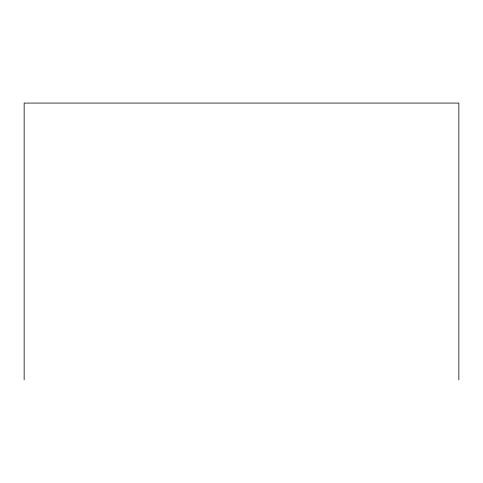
<?xml version="1.0" encoding="UTF-8"?>
<svg xmlns="http://www.w3.org/2000/svg" width="483" height="483" viewBox="0 0 483 483"><rect width="100%" height="100%" fill="white"/><g stroke="black" fill="none" stroke-linecap="round" stroke-linejoin="round"><path stroke-width="0.72" d="M458.85 379.922L458.85 103.078L24.15 103.078L24.15 379.922"/></g></svg>
